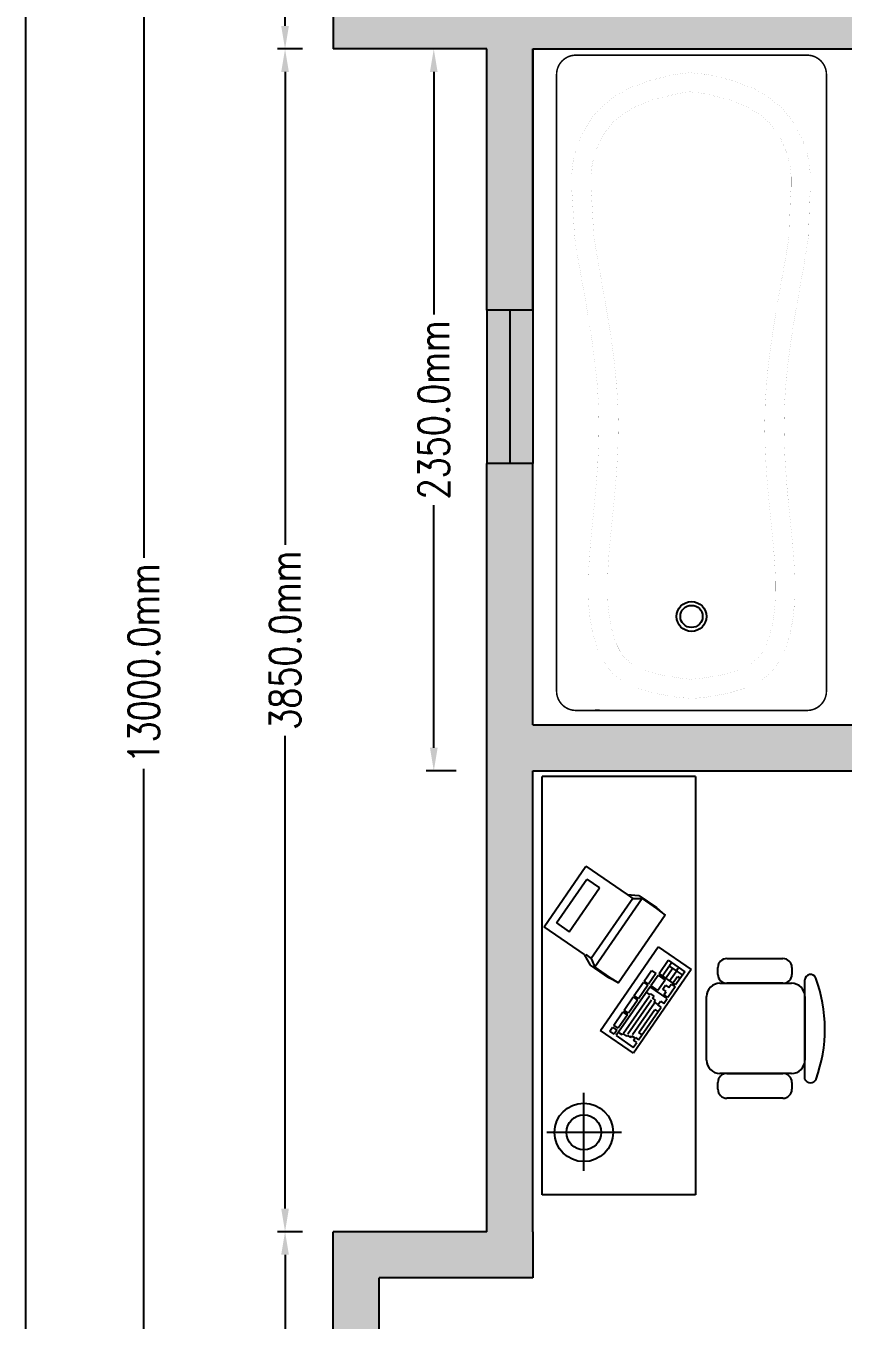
# Model space of a CAD drawing. Header units: millimetres. Extents: x 15734 to 38872, y 8066 to 23066.
# Drawn here: x 15734 to 18394, y 13428 to 17641 of the extents above; entities that cross this region are included whole.
import ezdxf

# ---------------------------------------------------------------- set-up
doc = ezdxf.new("R2010")
doc.units = ezdxf.units.MM
doc.header["$MEASUREMENT"] = 0
doc.layers.get('0').update_dxf_attribs({"color": 4})
for name, color, linetype in [('Toilet', 4, 'Continuous'), ('Wall', 10, 'Continuous'), ('Window Glass', 5, 'Continuous')]:
    doc.layers.add(name, color=color, linetype=linetype)
doc.styles.add('ROMANS', font='romans.shx', dxfattribs={"width": 0.8})
doc.dimstyles.get("Standard").update_dxf_attribs({"dimtxt": 100, "dimasz": 75, "dimexe": 25, "dimexo": 0, "dimgap": 0.09, "dimtad": 0, "dimtoh": 1, "dimdec": 1, "dimzin": 0, "dimdsep": 46, "dimtxsty": 'ROMANS', "dimcen": 0.09, "dimclrd": 7, "dimclre": 7, "dimclrt": 7, "dimadec": 0, "dimazin": 0, "dimtfac": 1, "dimtdec": 1, "dimtofl": 0, "dimtmove": 0, "dimatfit": 3, "dimfxl": 1, "dimtfillclr": 7, "dimtolj": 1, "dimtzin": 0, "dimarcsym": 0})

# ---------------------------------------------------------------- blocks, each defined once
blk = doc.blocks.new('s_44')
at = {"ltscale": 600}
blk.add_line((-1798.706249950905, 252.4458103601301), (-1798.706249950905, 264.5156250000618), dxfattribs=at)
at = {"ltscale": 600, "const_width": 4.232249999884516}
blk.add_lwpolyline([(-1798.706249950927, -317.4187500000662), (-1798.706249950905, 317.4187500000735, -0.4142135623730844), (-1745.803124952341, 370.3218750000851), (-52.9031249985419, 370.3218750000851, -0.414213562373095), (1.455191522836685e-11, 317.4187500000698), (-7.275957614183426e-12, -317.4187500000698, -0.4142135623730951), (-52.90312499856373, -370.3218750000815), (-1745.80312495237, -370.3218750000815, -0.4142135623731054)], format="xyb", close=True, dxfattribs=at)
at = {"ltscale": 600, "const_width": 0.1058062499971129}
for points in [[(-1765.854296147008, -2.187120363762006), (-1763.109726935079, -35.26694347341072), (-1752.045067316481, -100.4006920864231), (-1736.768213458774, -151.3583817003682), (-1717.126216372897, -190.6111267352162), (-1693.239026779498, -219.8286781575425), (-1666.376072197396, -240.2821582557235), (-1638.438076304978, -254.2415434103696), (-1609.873139015872, -264.6290162917694), (-1579.968945106426, -272.4972963742348), (-1548.47357129609, -278.1072096612652), (-1515.279380870932, -281.6616993772614), (-1480.246516425439, -283.358659160278), (-1443.215086022203, -283.384164659692), (-1404.015474697786, -281.9114588997454), (-1362.490457482309, -279.1038222194684), (-1318.597353008008, -275.1785317497734), (-1272.525552190571, -270.5722820345982), (-1224.468856322179, -265.7634902275704), (-1174.621246475836, -261.2230623175165), (-1123.188212745685, -257.4179429801607), (-1070.382878477096, -254.8117929653245), (-1016.42296880317, -253.8650299253704), (-961.4909795734711, -255.0354517261712), (-905.7049817711668, -258.6293897679798), (-849.5025404267508, -264.3220656509538), (-793.5502200535557, -271.6180564831056), (-738.5407319830701, -280.0134618829106), (-685.1545071108558, -289.0013023034189), (-634.0581148738493, -298.0734022928054), (-585.8994407649225, -306.7216479891958), (-541.297076704861, -314.4384611542137), (-499.4175144301553, -320.934441990441), (-396.961243750593, -324.0344432993606), (-363.4795779831693, -326.4090970886127), (-330.7179516969481, -326.3786015270744), (-299.2945975241382, -323.4331290048822), (-268.7665910348078, -317.1778446806356), (-238.783695572085, -307.326112758069), (-208.8056069246086, -293.6448797835692), (-177.9798833910099, -275.2554251135598), (-146.9698163031862, -249.8252013970596), (-117.530045566753, -215.2781800307957), (-91.27606345047388, -169.9749444762247), (-69.35700500052917, -112.2776934326994), (-52.63946482484607, -40.28325580831824), (-47.99003601646109, 4.532147530057046), (-52.6394648248388, 42.99951883541689), (-69.3570050005219, 114.993956459798), (-91.27606345045933, 172.6912075033233), (-117.5300455667457, 217.994443057898), (-146.9698163031644, 252.5414644241619), (-177.9798833909881, 277.9716881406657), (-208.8056069245868, 296.3611428106788), (-238.7836955720632, 310.0423757851831), (-268.7665910347787, 319.8941077077498), (-299.2945975241164, 326.1493920319963), (-330.7179516969263, 329.0948645541885), (-363.4795779831475, 329.1253601157305), (-397.3141735197933, 326.7256751342011), (-499.7681498684178, 320.8800545765735), (-541.2970767048391, 314.4384611542519), (-585.8994407649516, 306.7216479892377), (-634.0581148738056, 298.0734022928591), (-685.1545071108412, 289.0013023034726), (-738.5407319830483, 280.0134618829607), (-793.5502200535411, 271.6180564831639), (-849.502540426729, 264.3220656510193), (-905.704981771145, 258.6293897680489), (-961.4909795734493, 255.035451726244), (-1016.422968803141, 253.8650299254441), (-1070.382878477081, 254.8117929654018), (-1123.188212745656, 257.4179429802452), (-1174.621246475814, 261.223062317601), (-1224.468856322179, 265.7634902276632), (-1272.525552188716, 270.5722820346682), (-1318.597353008045, 275.178531749877), (-1362.490457482287, 279.1038222195684), (-1404.015474697757, 281.9114588998455), (-1443.215086022181, 283.3841646598003), (-1480.246516425417, 283.3586591603862), (-1515.27938087091, 281.6616993773769), (-1548.473571296068, 278.1072096613761), (-1579.968945106404, 272.4972963743539), (-1609.873139015857, 264.6290162918931), (-1638.438076304956, 254.2415434104851), (-1666.376072197374, 240.2821582558427), (-1693.239026779484, 219.8286781576662), (-1717.126216372882, 190.6111267353353), (-1736.768213458759, 151.3583817004956), (-1752.045067316474, 100.400692086554), (-1763.109726935072, 35.26694347354078)], [(-1713.132321101773, 2.187120363885697), (-1710.574845270785, -28.63769823729581), (-1700.434719713849, -88.3290409171741), (-1687.408434799057, -131.779700961014), (-1672.447147480802, -161.6784731647203), (-1656.229115003764, -181.5155157776417), (-1638.28311781447, -195.1796157273038), (-1617.506640199856, -205.5607058490159), (-1594.069530089073, -214.0834742776806), (-1568.581010058304, -220.78991870139), (-1541.0096506181, -225.700891868325), (-1511.179735712336, -228.8951293057653), (-1478.947769976541, -230.4564161273502), (-1444.190292578074, -230.4803554353912), (-1406.793565710359, -229.0753829573314), (-1366.631461573263, -226.3598971058173), (-1323.585110402986, -222.5103304363492), (-1277.790776706774, -217.9318218302242), (-1229.502116251788, -213.0998184938571), (-1178.972605027418, -208.497278798337), (-1126.4442099999, -204.6111224279375), (-1072.15126488472, -201.9315529928126), (-1016.323501609666, -200.9520172005668), (-959.2258813860535, -202.1685815453302), (-901.3373302452092, -205.8979737642794), (-843.4154399856197, -211.7648105046337), (-786.1383428765621, -219.2335476832277), (-730.1580243691569, -227.7771187064254), (-676.1387503504448, -236.8715361460163), (-624.7586481661056, -245.9940084786858), (-576.7145291058405, -254.6216825911415), (-532.7324980315025, -262.2311697466139), (-494.5444971393808, -268.1545488006223), (-394.2888207654323, -271.1879671158149), (-361.6304720519838, -273.5042279632207), (-333.2165377259007, -273.4777793713465), (-307.0959048387085, -271.0293581745391), (-282.3786175040659, -265.964708438687), (-258.0820320625571, -257.9813751845359), (-233.4135724092921, -246.723321090185), (-208.4736651755011, -231.8451206466452), (-184.1704649437743, -211.9149535441538), (-160.901642969111, -184.6094253481824), (-139.2040181433986, -147.1685295594807), (-120.0807665810571, -96.83064444090269), (-104.8176048348178, -31.09951804655611), (-100.51091875774, 4.532147530057046), (-104.8176048348105, 33.81578107365476), (-120.0807665810498, 99.54690746800497), (-139.204018143384, 149.8847925865912), (-160.9016429690964, 187.3256883752892), (-184.1704649437597, 214.6312165712598), (-208.4736651754865, 234.5613836737557), (-233.4135724092775, 249.4395841172991), (-258.0820320625426, 260.6976382116454), (-282.3786175040441, 268.6809714658048), (-307.095904838694, 273.7456212016605), (-333.2165377258789, 276.1940423984643), (-361.630472051962, 276.2204909903421), (-393.9358909961811, 273.9292613352254), (-494.1938617010746, 268.2089362145625), (-532.7324980314734, 262.2311697466521), (-576.7145291058259, 254.6216825911915), (-624.7586481659964, 245.9940084787513), (-676.138750350452, 236.8715361460663), (-730.1580243691351, 227.7771187064754), (-786.1383428765548, 219.2335476832823), (-843.4154399856125, 211.7648105046956), (-901.3373302451946, 205.8979737643413), (-959.225881386039, 202.1685815453993), (-1016.323501609644, 200.9520172006441), (-1072.151264884698, 201.9315529928899), (-1126.444209999878, 204.6111224280185), (-1178.972605027397, 208.4972787984216), (-1229.50211625181, 213.099818493949), (-1277.790776708003, 217.9318218303706), (-1323.58511040295, 222.5103304364457), (-1366.631461573234, 226.3598971059173), (-1406.793565710337, 229.0753829574323), (-1444.190292578052, 230.4803554354949), (-1478.947769976519, 230.4564161274584), (-1511.179735712321, 228.8951293058726), (-1541.009650618085, 225.700891868436), (-1568.581010058289, 220.7899187015055), (-1594.069530089051, 214.0834742777997), (-1617.506640199841, 205.560705849135), (-1638.283117814455, 195.1796157274239), (-1656.229115003749, 181.5155157777608), (-1672.447147480794, 161.6784731648431), (-1687.40843479905, 131.7797009611331), (-1700.434719713841, 88.32904091730143), (-1710.574845270785, 28.63769823742314)]]:
    blk.add_lwpolyline(points, close=True, dxfattribs=at)
at = {"ltscale": 600}
for radius in [40.96864388050329, 30.388018880792]:
    blk.add_circle((-1540.778623958227, 5.366018740460277e-11), radius, dxfattribs=at)
blk = doc.blocks.new('A$C2C8E64BB')
for p, q in [((4.59818220406305e-05, 547.2617712713727), (4.59818220406305e-05, 1197.261771271373)), ((4.59818220406305e-05, 1197.261771271373), (1772.965796921064, 1197.261771271365)), ((264.000045981822, 860.2617712713727), (264.000045981822, 1177.261771271373)), ((1772.965796921064, 547.2617712713727), (1772.965796921064, 1197.261771271365)), ((432.000045981822, 1022.261771271373), (102.000045981822, 1022.261771271373)), ((1772.965796921064, 547.2617712713727), (4.59818220406305e-05, 547.2617712713727)), ((571.250028291408, 500.4908782425809), (840.1404433065873, 500.4908782425809)), ((447.5048585508739, 452.1680783701413), (476.8756853318446, 452.1680783701413)), ((514.6647069235732, 139.8500754550951), (514.6647069235732, 443.9055568747463)), ((896.725764674422, 443.9055568747463), (896.725764674422, 139.8500754550951)), ((934.5147862661506, 452.1680783701413), (963.8856130471213, 452.1680783701413)), ((409.7158369591307, 176.4482042578056), (409.7158369591307, 414.3790567783981)), ((514.6647069235732, 414.3790567783981), (514.6647069235732, 176.4482042578056)), ((896.725764674422, 176.4482042578056), (896.725764674422, 414.3790567783981)), ((1001.67463463885, 414.3790567783981), (1001.67463463885, 176.4482042578056)), ((476.8756853318446, 138.6591826660697), (447.5048585508739, 138.6591826660697)), ((963.8856130471213, 138.6591826660697), (934.5147862661506, 138.6591826660697)), ((491.0806904976453, 83.26475408726037), (896.725764674422, 83.26475408726037)), ((840.1404433065873, 83.26475408726037), (571.250028291408, 83.26475408726037)), ((896.725764674422, 83.26475408726037), (910.8761735666158, 83.26475408726037))]:
    blk.add_line(p, q)
at = {"linetype": 'ByBlock'}
for p, q in [((1019.386586787001, 1018.091634604967), (1136.777543864733, 1188.174506546831)), ((1136.777543864733, 1188.174506546831), (1393.066802955185, 1011.284023279037)), ((1152.428935566026, 1136.0942487459), (1115.442743610034, 1082.506494572433)), ((1152.428935566026, 1136.0942487459), (1338.821123995451, 1007.446624551139)), ((1115.442743610034, 1082.506494572433), (1301.834932039459, 953.8588703776804)), ((920.3426028223439, 914.4612792560547), (973.4097478026779, 991.3480569831918)), ((1002.419345513157, 988.5247110381206), (964.4829830409981, 973.4306451931807)), ((973.4097478026779, 991.3480569831918), (1019.386586787001, 1018.091634604967)), ((1018.500298537514, 1011.823734591806), (1002.419345513157, 988.5247110381206)), ((1256.378702248268, 813.2423230727618), (1002.419345513157, 988.5247110381206)), ((1393.066802955185, 1011.284023279037), (1272.459655272596, 836.5413466264472)), ((1338.821123995451, 1007.446624551139), (1301.834932039459, 953.8588703776804)), ((600.7921440899627, 810.1817733762618), (697.2778622360165, 949.9759146983306)), ((697.2778622360165, 949.9759146983306), (1051.423020251936, 705.5454287282955)), ((964.4829830409981, 973.4306451931807), (922.6725051776993, 912.853183953619)), ((1255.720777461986, 772.41873238888), (964.4829830409981, 973.4306451931807)), ((674.9928914651646, 882.8015910524591), (625.141937089702, 810.574618036062)), ((882.354201092905, 739.6811091357995), (674.9928914651646, 882.8015910524591)), ((681.4252726749073, 892.1212004739318), (694.2900350943928, 910.76041931687)), ((697.7345891624827, 880.8645333568893), (681.4252726749073, 892.1212004739318)), ((694.2900350943928, 910.76041931687), (710.5993515819682, 899.5037521998347)), ((710.5993515819682, 899.5037521998347), (697.7345891624827, 880.8645333568893)), ((707.0541985839627, 874.4321521471466), (719.9189610034482, 893.071370990092)), ((719.9189610034482, 893.071370990092), (775.8366175322699, 854.4770837316646)), ((899.2728826941275, 873.966650965307), (920.3426028223439, 914.4612792560547)), ((922.6725051776993, 912.853183953619), (899.2728826941275, 873.966650965307)), ((677.3866760872152, 836.431907408336), (667.738104272601, 822.4524932761306)), ((683.9835384935104, 855.9574145007828), (672.7268713764752, 839.6480980132073)), ((672.7268713764752, 839.6480980132073), (677.3866760872152, 836.431907408336)), ((687.3642102949489, 870.8231168824896), (679.3237337827704, 859.1736051056469)), ((679.3237337827704, 859.1736051056469), (683.9835384935104, 855.9574145007828)), ((682.0464807979552, 833.2157168034646), (826.5004268307493, 733.5138080525248)), ((684.7053455464447, 852.0194168429771), (843.1387057114589, 742.6689362774378)), ((762.9718551127844, 835.8378648887192), (707.0541985839627, 874.4321521471466)), ((775.8366175322699, 854.4770837316646), (762.9718551127844, 835.8378648887192)), ((769.9615621789089, 831.0135789814267), (782.8263245983653, 849.6527978243721)), ((825.8792187077306, 792.4192917229993), (769.9615621789089, 831.0135789814267)), ((782.8263245983653, 849.6527978243721), (838.743981127187, 811.0585105659447)), ((1185.850872404375, 676.1709287658632), (899.2728826941275, 873.966650965307)), ((1272.459655272596, 836.5413466264472), (1256.378702248268, 813.2423230727618)), ((1272.459655272596, 836.5413466264472), (1269.307346934391, 787.1199535740197)), ((954.9373021058818, 565.7512874062268), (600.7921440899627, 810.1817733762618)), ((625.141937089702, 810.574618036062), (646.1110582880174, 796.1017603141481)), ((646.1110582880174, 796.1017603141481), (655.7596301026315, 810.0811744463608)), ((655.7596301026315, 810.0811744463608), (667.4091418794669, 802.0406979341824)), ((667.4091418794669, 802.0406979341824), (657.7605700648528, 788.061283801977)), ((657.7605700648528, 788.061283801977), (795.2248090315516, 693.1836609583443)), ((674.7278113386965, 817.6282073688235), (665.0792395241115, 803.6487932366181)), ((667.738104272601, 822.4524932761306), (674.7278113386965, 817.6282073688235)), ((678.7296912631682, 773.5884260800703), (688.3782630777823, 787.5678402122758)), ((679.3876160494365, 814.4120167639521), (814.5219526607798, 721.1424892227551)), ((688.3782630777823, 787.5678402122758), (786.2341620032348, 720.0278375100206)), ((838.743981127187, 811.0585105659447), (825.8792187077306, 792.4192917229993)), ((830.539023418456, 789.203101118128), (843.403785837927, 807.8423199610734)), ((888.7865823026477, 749.0007185572649), (830.539023418456, 789.203101118128)), ((843.403785837927, 807.8423199610734), (901.6513447221332, 767.6399374002103)), ((1255.720777461986, 772.41873238888), (1213.910299598701, 711.8412711493183)), ((1269.307346934391, 787.1199535740197), (1217.848297256507, 712.5630782022527)), ((1256.378702248268, 813.2423230727618), (1255.720777461986, 772.41873238888)), ((786.2341620032348, 720.0278375100206), (776.5855901886207, 706.0484233778152)), ((808.8113785039714, 707.884882143484), (818.4599503185855, 721.8642962756894)), ((818.4599503185855, 721.8642962756894), (825.4496573846809, 717.0400103683824)), ((825.4496573846809, 717.0400103683824), (833.4901338968448, 728.689522145225)), ((832.5032467174424, 667.4541361193878), (882.354201092905, 739.6811091357995)), ((833.4901338968448, 728.689522145225), (842.8097433183248, 722.2571409354896)), ((842.8097433183248, 722.2571409354896), (852.4583151329389, 736.236555067695)), ((847.7985104221989, 739.4527456725664), (857.447082236813, 753.4321598047718)), ((852.4583151329389, 736.236555067695), (847.7985104221989, 739.4527456725664)), ((866.1087668719956, 706.1761879111473), (887.014005803645, 736.4649185309281)), ((887.014005803645, 736.4649185309281), (931.2821505556312, 705.9111077846646)), ((901.6513447221332, 767.6399374002103), (888.7865823026477, 749.0007185572649)), ((893.4463870133877, 745.7845279523935), (906.3111494328732, 764.423746795339)), ((937.714531765374, 715.2307172061446), (893.4463870133877, 745.7845279523935)), ((906.3111494328732, 764.423746795339), (950.5792941848595, 733.86993604909)), ((950.5792941848595, 733.86993604909), (937.714531765374, 715.2307172061446)), ((795.2248090315516, 693.1836609583443), (804.8733808461657, 707.1630750905497)), ((804.8733808461657, 707.1630750905497), (821.1826973337411, 695.9064079735072)), ((821.1826973337411, 695.9064079735072), (811.534125519127, 681.9269938413017)), ((811.534125519127, 681.9269938413017), (832.5032467174424, 667.4541361193878)), ((837.1630514281824, 664.2379455145165), (848.4197185452176, 680.5472620020919)), ((881.4311961801686, 633.6841347682675), (837.1630514281824, 664.2379455145165)), ((848.4197185452176, 680.5472620020919), (862.3991326774376, 670.8986901874923)), ((862.3991326774376, 670.8986901874923), (872.0477044920372, 684.8781043196977)), ((910.3769116239819, 675.6223771648838), (866.1087668719956, 706.1761879111473)), ((872.0477044920372, 684.8781043196977), (888.3570209796271, 673.6214372026552)), ((888.3570209796271, 673.6214372026552), (878.708449165013, 659.6420230704425)), ((878.708449165013, 659.6420230704425), (892.6878632972039, 649.993451255843)), ((890.0289985487143, 631.1897512163305), (938.2718576217558, 701.0868218773721)), ((931.2821505556312, 705.9111077846646), (910.3769116239819, 675.6223771648838)), ((921.3046163479121, 671.5198983105183), (958.5830540337738, 645.7903734715692)), ((928.6232858071417, 687.1074077451594), (968.2316258483879, 659.7697876037746)), ((938.2718576217558, 701.0868218773721), (994.1895141505775, 662.4925346189448)), ((994.1895141505775, 662.4925346189448), (945.946655077536, 592.5954639579031)), ((1051.423020251936, 705.5454287282955), (954.9373021058818, 565.7512874062268)), ((1217.848297256507, 712.5630782022527), (1185.850872404375, 676.1709287658632)), ((1213.910299598701, 711.8412711493183), (1185.850872404375, 676.1709287658632)), ((892.6878632972039, 649.993451255843), (881.4311961801686, 633.6841347682675)), ((945.946655077536, 592.5954639579031), (890.0289985487143, 631.1897512163305)), ((900.3993774162627, 641.2311676907302), (926.028303325289, 623.5421193639522)), ((907.7180468754923, 656.8186771253713), (947.3263869167386, 629.4810569839938)), ((926.028303325289, 623.5421193639522), (917.9878268131251, 611.8926075871168)), ((931.9672409453451, 602.24403577251), (949.6562892721231, 627.8729616815581)), ((949.6562892721231, 627.8729616815581), (970.5615282037725, 658.1616923013389)), ((949.6562892721231, 627.8729616815581), (961.3058010489585, 619.8324851693797)), ((970.5615282037725, 658.1616923013389), (982.2110399806079, 650.1212157891678))]:
    blk.add_line(p, q, dxfattribs=at)
for radius in [124, 74]:
    blk.add_circle((265.000045981822, 1020.261771271373), radius)
for centre, radius, start, end in [((571.250028291408, 443.9055568747463), 56.58532136783469, 90, 180), ((840.1404433065873, 443.9055568747463), 56.58532136783469, 0, 90), ((447.5048585508739, 414.3790567783981), 37.78902159174322, 90, 180), ((476.8756853318446, 414.3790567784054), 37.78902159173231, 0, 90), ((934.5147862661506, 414.3790567784054), 37.78902159172867, 90, 180), ((963.8856130471213, 414.3790567784054), 37.78902159173231, 0, 90), ((447.5048585508739, 176.4482042578056), 37.78902159173595, 180, 270), ((476.8756853318446, 176.4482042578056), 37.78902159172867, 270, 0), ((934.5147862661506, 176.4482042578056), 37.78902159173595, 180, 270), ((963.8856130471213, 176.4482042578056), 37.78902159172867, 270, 0), ((571.250028291408, 139.8500754550951), 56.58532136783469, 180, 270), ((840.1404433065873, 139.8500754550951), 56.58532136783469, 270, 0), ((499.6814740152295, 59.69265644554616), 25.09217536099365, 110.0455782607985, 249.9544217392015), ((910.8761735666158, 59.54080413704287), 23.7239499502175, 290.3610970813905, 90), ((703.5042461663797, 618.3080752533679), 619.7306441613393, 249.9544217392015, 290.3610970813905)]:
    blk.add_arc(centre, radius, start, end)
blk = doc.blocks.new('*D129')
at = {"layer": 'Defpoints', "color": 0}
for p in [(16577.47520163786, 13715.96191638128), (16634.06849345072, 13715.96191638128), (16634.06849345072, 10065.96191638128)]:
    blk.add_point(p, dxfattribs=at)
at = {"layer": 'Wall', "color": 7, "lineweight": -2, "transparency": 16777216}
for p, q in [((16634.06849345072, 13715.96191638128), (16552.47520163786, 13715.96191638128)), ((16577.47520163786, 13640.96191638128), (16577.47520163786, 12201.52810685747)), ((16577.47520163786, 10140.96191638128), (16577.47520163786, 11580.39572590509)), ((16634.06849345072, 10065.96191638128), (16552.47520163786, 10065.96191638128))]:
    blk.add_line(p, q, dxfattribs=at)
at = {"layer": 'Wall', "color": 7, "transparency": 16777216}
for points in [[(16564.97520163786, 13640.96191638128), (16589.97520163786, 13640.96191638128), (16577.47520163786, 13715.96191638128)], [(16564.97520163786, 10140.96191638128), (16589.97520163786, 10140.96191638128), (16577.47520163786, 10065.96191638128)]]:
    blk.add_solid(points, dxfattribs=at)
at = {"layer": 'Wall', "color": 7, "transparency": 16777216, "insert": (16577.47520163786, 11890.96191638127), "char_height": 100, "attachment_point": 5, "rotation": 90, "style": 'ROMANS'}
blk.add_mtext('\\A1;3650.0mm', dxfattribs=at)
blk = doc.blocks.new('*D130')
at = {"layer": 'Defpoints', "color": 0}
for p in [(16577.54089982723, 17565.96191638128), (16634.06849345072, 17565.96191638128), (16634.06849345072, 13715.96191638128)]:
    blk.add_point(p, dxfattribs=at)
at = {"layer": 'Wall', "color": 7, "lineweight": -2, "transparency": 16777216}
for p, q in [((16634.06849345072, 17565.96191638128), (16552.54089982723, 17565.96191638128)), ((16577.54089982723, 17490.96191638128), (16577.54089982723, 15951.52810685747)), ((16577.54089982723, 13790.96191638128), (16577.54089982723, 15330.39572590509)), ((16634.06849345072, 13715.96191638128), (16552.54089982723, 13715.96191638128))]:
    blk.add_line(p, q, dxfattribs=at)
at = {"layer": 'Wall', "color": 7, "transparency": 16777216}
for points in [[(16565.04089982723, 17490.96191638128), (16590.04089982723, 17490.96191638128), (16577.54089982723, 17565.96191638128)], [(16565.04089982723, 13790.96191638128), (16590.04089982723, 13790.96191638128), (16577.54089982723, 13715.96191638128)]]:
    blk.add_solid(points, dxfattribs=at)
at = {"layer": 'Wall', "color": 7, "transparency": 16777216, "insert": (16577.54089982723, 15640.96191638127), "char_height": 100, "attachment_point": 5, "rotation": 90, "style": 'ROMANS'}
blk.add_mtext('\\A1;3850.0mm', dxfattribs=at)
blk = doc.blocks.new('*D131')
at = {"layer": 'Defpoints', "color": 0}
for p in [(16577.56801477682, 22065.96191638129), (16634.06849345072, 22065.96191638129), (16634.06849345072, 17565.96191638128)]:
    blk.add_point(p, dxfattribs=at)
at = {"layer": 'Wall', "color": 7, "lineweight": -2, "transparency": 16777216}
for p, q in [((16634.06849345072, 22065.96191638129), (16552.56801477682, 22065.96191638129)), ((16577.56801477682, 21990.96191638129), (16577.56801477682, 20126.52810685747)), ((16577.56801477682, 17640.96191638128), (16577.56801477682, 19505.39572590509)), ((16634.06849345072, 17565.96191638128), (16552.56801477682, 17565.96191638128))]:
    blk.add_line(p, q, dxfattribs=at)
at = {"layer": 'Wall', "color": 7, "transparency": 16777216}
for points in [[(16565.06801477682, 21990.96191638129), (16590.06801477682, 21990.96191638129), (16577.56801477682, 22065.96191638129)], [(16565.06801477682, 17640.96191638128), (16590.06801477682, 17640.96191638128), (16577.56801477682, 17565.96191638128)]]:
    blk.add_solid(points, dxfattribs=at)
at = {"layer": 'Wall', "color": 7, "transparency": 16777216, "insert": (16577.56801477682, 19815.96191638127), "char_height": 100, "attachment_point": 5, "rotation": 90, "style": 'ROMANS'}
blk.add_mtext('\\A1;4500.0mm', dxfattribs=at)
blk = doc.blocks.new('*D132')
at = {"layer": 'Defpoints', "color": 0}
for p in [(17061.60578141087, 17565.96191638128), (17134.06849345072, 17565.96191638128), (17134.06849345072, 15215.96191638128)]:
    blk.add_point(p, dxfattribs=at)
at = {"layer": 'Wall', "color": 7, "lineweight": -2, "transparency": 16777216}
for p, q in [((17134.06849345072, 17565.96191638128), (17036.60578141087, 17565.96191638128)), ((17061.60578141087, 17490.96191638128), (17061.60578141087, 16701.52810685747)), ((17061.60578141087, 15290.96191638128), (17061.60578141087, 16080.39572590509)), ((17134.06849345072, 15215.96191638128), (17036.60578141087, 15215.96191638128))]:
    blk.add_line(p, q, dxfattribs=at)
at = {"layer": 'Wall', "color": 7, "transparency": 16777216}
for points in [[(17049.10578141087, 17490.96191638128), (17074.10578141087, 17490.96191638128), (17061.60578141087, 17565.96191638128)], [(17049.10578141087, 15290.96191638128), (17074.10578141087, 15290.96191638128), (17061.60578141087, 15215.96191638128)]]:
    blk.add_solid(points, dxfattribs=at)
at = {"layer": 'Wall', "color": 7, "transparency": 16777216, "insert": (17061.60578141087, 16390.96191638127), "char_height": 100, "attachment_point": 5, "rotation": 90, "style": 'ROMANS'}
blk.add_mtext('\\A1;2350.0mm', dxfattribs=at)
blk = doc.blocks.new('*D133')
at = {"layer": 'Defpoints', "color": 0}
for p in [(16234.06849345072, 22065.96191638129), (16117.86409293251, 9065.961916381277), (16234.06849345071, 9065.961916381277)]:
    blk.add_point(p, dxfattribs=at)
at = {"layer": 'Wall', "color": 7, "lineweight": -2, "transparency": 16777216}
for p, q in [((16234.06849345072, 22065.96191638129), (16092.86409293251, 22065.96191638129)), ((16117.86409293251, 21990.96191638129), (16117.86409293251, 15908.90905923843)), ((16117.86409293251, 9140.961916381277), (16117.86409293251, 15223.01477352414)), ((16234.06849345071, 9065.961916381277), (16092.86409293251, 9065.961916381277))]:
    blk.add_line(p, q, dxfattribs=at)
at = {"layer": 'Wall', "color": 7, "transparency": 16777216}
for points in [[(16105.36409293251, 21990.96191638129), (16130.36409293251, 21990.96191638129), (16117.86409293251, 22065.96191638129)], [(16105.36409293251, 9140.961916381277), (16130.36409293251, 9140.961916381277), (16117.86409293251, 9065.961916381277)]]:
    blk.add_solid(points, dxfattribs=at)
at = {"layer": 'Wall', "color": 7, "transparency": 16777216, "insert": (16117.86409293251, 15565.96191638127), "char_height": 100, "attachment_point": 5, "rotation": 90, "style": 'ROMANS'}
blk.add_mtext('\\A1;13000.0mm', dxfattribs=at)

msp = doc.modelspace()

# ---------------------------------------------------------------- hatches: boundary and pattern name
at = {"layer": 'Wall'}
h = msp.add_hatch(color=3, dxfattribs=at)
h.dxf.hatch_style = 1
h.paths.add_polyline_path([(24734.06849345071, 18028.46191638127), (24584.06849345072, 18028.46191638127), (24584.06849345072, 17715.96191638127), (22384.06849345071, 17715.96191638127), (22384.06849345071, 18840.96191638127), (22634.06849345071, 18840.96191638127), (22634.06849345071, 18990.96191638127), (22384.06849345071, 18990.96191638127), (22384.06849345071, 19240.96191638127), (22234.06849345071, 19240.96191638127), (22234.06849345071, 17565.96191638127), (24084.06849345071, 17565.96191638127), (24084.06849345071, 16865.96191638127), (24234.06849345071, 16865.96191638127), (24234.06849345071, 17565.96191638127), (24734.06849345071, 17565.96191638127)])
h.paths.add_polyline_path([(24734.06849345072, 19215.96191638127), (24584.06849345071, 19215.96191638127), (24584.06849345072, 18990.96191638127), (23634.06849345071, 18990.96191638127), (23634.06849345071, 18840.96191638127), (24584.06849345072, 18840.96191638127), (24584.06849345072, 18528.46191638127), (24734.06849345072, 18528.46191638127)])
h.paths.add_polyline_path([(24734.06849345071, 19915.96191638127), (24584.06849345072, 19915.96191638127), (24584.06849345072, 19715.96191638127), (24734.06849345071, 19715.96191638127)])
h.paths.add_polyline_path([(24234.06849345071, 16365.96191638127), (24084.06849345071, 16365.96191638127), (24084.06849345071, 14915.96191638128), (24234.06849345072, 14915.96191638128)])
h.paths.add_polyline_path([(24734.06849345072, 22065.96191638127), (23134.06849345071, 22065.96191638127), (23134.06849345071, 21915.96191638127), (24584.06849345072, 21915.96191638127), (24584.06849345072, 20790.96191638127), (23634.06849345072, 20790.96191638127), (23634.06849345072, 20640.96191638127), (24584.06849345072, 20640.96191638127), (24584.06849345072, 20415.96191638127), (24734.06849345072, 20415.96191638127)])
h.paths.add_polyline_path([(22384.06849345071, 21915.96191638127), (22634.06849345071, 21915.96191638127), (22634.06849345071, 22065.96191638127), (22009.06849345071, 22065.96191638127), (22009.06849345071, 21915.96191638127), (22234.06849345071, 21915.96191638127), (22234.0684934507, 20240.96191638127), (22384.06849345071, 20240.96191638127)])
h.paths.add_polyline_path([(20959.06849345071, 22065.96191638127), (19534.06849345071, 22065.96191638128), (19534.06849345071, 21915.96191638128), (20584.06849345071, 21915.96191638127), (20584.06849345071, 18965.96191638126), (20734.06849345071, 18965.96191638126), (20734.06849345071, 21915.96191638127), (20959.06849345071, 21915.96191638127)])
h.paths.add_polyline_path([(17934.06849345071, 22065.96191638128), (16734.06849345071, 22065.96191638128), (16734.06849345071, 17565.96191638127), (17234.06849345071, 17565.96191638127), (17234.06849345071, 16715.96191638127), (17384.06849345071, 16715.96191638127), (17384.06849345071, 17565.96191638127), (20584.06849345072, 17565.96191638127), (20584.06849345072, 15365.96191638127), (20334.06849345071, 15365.96191638127), (20334.06849345071, 15215.96191638127), (20584.06849345071, 15215.96191638127), (20584.06849345071, 14965.96191638127), (20734.06849345072, 14965.96191638127), (20734.06849345072, 17965.96191638127), (20584.06849345072, 17965.96191638127), (20584.06849345072, 17715.96191638127), (16884.0684934507, 17715.96191638127), (16884.06849345071, 21915.96191638128), (17934.06849345071, 21915.96191638128)])
h.paths.add_polyline_path([(19334.06849345071, 15365.96191638127), (17384.06849345071, 15365.96191638127), (17384.06849345071, 16215.96191638127), (17234.06849345071, 16215.96191638127), (17234.06849345071, 13715.96191638128), (16734.06849345071, 13715.96191638127), (16734.06849345071, 10065.96191638128), (17484.06849345071, 10065.96191638128), (17484.06849345071, 10215.96191638127), (16884.06849345071, 10215.96191638128), (16884.06849345071, 13565.96191638128), (17384.06849345071, 13565.96191638127), (17384.06849345071, 13715.96191638127), (17384.06849345071, 15215.96191638127), (19334.06849345071, 15215.96191638127)])
h.paths.add_polyline_path([(20734.06849345071, 13565.96191638128), (20984.06849345071, 13565.96191638128), (20984.06849345071, 13715.96191638128), (20734.06849345071, 13715.96191638128), (20734.06849345071, 13965.96191638127), (20584.06849345071, 13965.96191638127), (20584.0684934507, 10215.96191638127), (19984.06849345071, 10215.96191638127), (19984.06849345071, 10065.96191638127), (20584.06849345071, 10065.96191638127), (20584.06849345071, 9065.961916381273), (21734.06849345071, 9065.961916381273), (21734.06849345071, 9215.961916381275), (20734.06849345071, 9215.961916381275)])
h.paths.add_polyline_path([(24734.0684934507, 13715.96191638127), (24234.06849345071, 13715.96191638127), (24234.06849345072, 14415.96191638128), (24084.06849345071, 14415.96191638128), (24084.06849345071, 13715.96191638127), (21984.06849345071, 13715.96191638127), (21984.06849345071, 13565.96191638127), (24584.0684934507, 13565.96191638127), (24584.06849345071, 9215.961916381271), (23584.06849345072, 9215.961916381273), (23584.06849345072, 9065.961916381273), (24734.06849345071, 9065.961916381271)])
at = {"layer": 'Window Glass'}
h = msp.add_hatch(color=7, dxfattribs=at)
h.dxf.hatch_style = 1
h.paths.add_polyline_path([(17309.06849345071, 16715.96191638127), (17234.06849345071, 16715.96191638127), (17234.06849345071, 16215.96191638127), (17309.06849345071, 16215.96191638127)])
h.paths.add_polyline_path([(17384.06849345071, 16715.96191638127), (17309.06849345071, 16715.96191638127), (17309.06849345071, 16215.96191638127), (17384.06849345071, 16215.96191638127)])

# ---------------------------------------------------------------- linework, layer by layer
at = {"layer": 'Wall'}
for p, q in [((15734.06849345071, 8065.961916381273), (15734.06849345071, 23065.96191638127)), ((16734.06849345071, 22065.96191638128), (16734.06849345071, 17565.96191638127)), ((17234.06849345071, 17565.96191638127), (16734.06849345071, 17565.96191638127)), ((17234.06849345071, 16715.96191638128), (17234.06849345071, 17565.96191638127)), ((17384.06849345071, 17565.96191638127), (17384.06849345071, 16715.96191638127)), ((17384.06849345071, 16715.96191638127), (17384.06849345071, 17565.96191638127)), ((17384.06849345071, 17565.96191638127), (20584.06849345072, 17565.96191638127)), ((17384.06849345071, 16715.96191638127), (17234.06849345071, 16715.96191638127)), ((17234.06849345071, 13715.96191638127), (17234.06849345071, 16215.96191638128)), ((17384.06849345071, 16215.96191638127), (17234.06849345071, 16215.96191638127)), ((17384.06849345071, 15365.96191638127), (17384.06849345071, 16215.96191638127)), ((17384.06849345071, 15365.96191638127), (17384.06849345071, 16215.96191638127)), ((17384.06849345071, 15365.96191638127), (19334.06849345071, 15365.96191638127)), ((17384.06849345071, 13715.96191638127), (17384.06849345071, 15215.96191638127)), ((17384.06849345071, 15215.96191638127), (19334.06849345071, 15215.96191638127)), ((17234.06849345071, 13715.96191638128), (16734.06849345071, 13715.96191638127)), ((16734.06849345071, 10065.96191638128), (16734.06849345071, 13715.96191638127)), ((17384.06849345071, 13715.96191638127), (17384.06849345071, 13565.96191638127)), ((17384.06849345071, 13565.96191638127), (16884.06849345071, 13565.96191638128)), ((16884.06849345071, 10215.96191638128), (16884.06849345071, 13565.96191638128))]:
    msp.add_line(p, q, dxfattribs=at)
at = {"layer": 'Window Glass'}
for p, q in [((17234.06849345071, 16715.96191638128), (17234.06849345071, 16215.96191638128)), ((17309.06849345071, 16715.96191638127), (17309.06849345071, 16215.96191638127)), ((17384.06849345071, 16715.96191638127), (17384.06849345071, 16215.96191638127))]:
    msp.add_line(p, q, dxfattribs=at)

# ---------------------------------------------------------------- block references
at = {"xscale": 0.768, "yscale": 0.768, "zscale": 0.768, "rotation": 90}
msp.add_blockref('A$C2C8E64BB', (18333.52633549087, 13835.77503520047), dxfattribs=at)
at = {"layer": 'Toilet', "xscale": 1.1858, "yscale": 1.1858, "zscale": 1.1858, "rotation": 90}
msp.add_blockref('s_44', (17900.39822779216, 17545.59213121295), dxfattribs=at)

# ---------------------------------------------------------------- dimensions: what is measured, and where the dimension line sits
at = {"layer": 'Wall'}
for base, p1, p2, picture, middle in [((16117.86409293251, 9065.961916381277), (16234.06849345071, 22065.96191638128), (16234.06849345071, 9065.961916381273), '*D133', (16117.86409293251, 15565.96191638127)), ((16577.56801477682, 22065.96191638129), (16634.06849345071, 17565.96191638127), (16634.06849345071, 22065.96191638128), '*D131', (16577.56801477682, 19815.96191638127)), ((16577.54089982723, 17565.96191638128), (16634.06849345071, 13715.96191638127), (16634.06849345071, 17565.96191638127), '*D130', (16577.54089982723, 15640.96191638127)), ((17061.60578141087, 17565.96191638128), (17134.06849345071, 15215.96191638127), (17134.06849345071, 17565.96191638127), '*D132', (17061.60578141087, 16390.96191638127)), ((16577.47520163786, 13715.96191638128), (16634.06849345071, 10065.96191638128), (16634.06849345071, 13715.96191638127), '*D129', (16577.47520163786, 11890.96191638127))]:
    dim = msp.add_linear_dim(base=base, p1=p1, p2=p2, angle=90, dimstyle='Standard', override={"dimpost": 'mm'}, dxfattribs=at)
    dim.commit()
    dim.dimension.update_dxf_attribs({"geometry": picture, "text_midpoint": middle})

doc.saveas('drawing.dxf')
